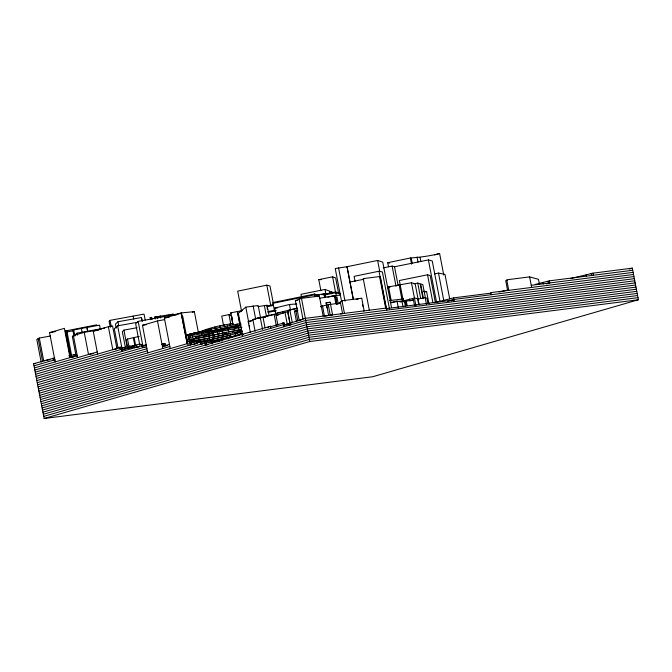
<?xml version="1.0" encoding="UTF-8"?>
<svg xmlns="http://www.w3.org/2000/svg" width="672" height="672" viewBox="0 0 672 672"><rect width="100%" height="100%" fill="white"/><g stroke="black" fill="none" stroke-linecap="round" stroke-linejoin="round"><path stroke-width="1.01" d="M327.046 307.868L326.189 302.744L330.137 302.24L332.573 314.882L330.557 315.26M87.738 331.514L86.948 327.398L73.727 329.927L72.988 330.826L67.057 331.918L66.041 333.161L70.4 355.799M87.654 331.615L86.948 327.398M70.157 356.009L65.344 331.002L96.76 324.828M130.032 348.004L130.712 347.248L133.291 346.76C134.77 345.022 142.901 342.023 142.103 346.55M119.482 348.701L120.733 347.374L121.136 349.482M145.194 320.09L144.043 314.101L110.032 320.359L109.099 321.334L110.25 327.314M173.3 314.941L138.155 321.384L135.677 323.778L139.826 345.307M137.071 327.701L123.925 330.103L122.338 331.607L125.412 347.575M75.222 334.807L77.003 333.152L104.555 328.112M142.111 320.939L141.414 317.503L117.953 321.754L115.458 324.055L116.239 328.104M164.556 319.645L157.492 320.939L142.422 325.324L146.546 324.576M146.521 346.601L36.439 378.479M146.924 348.709L36.842 380.579M147.336 350.809L37.254 382.687M147.739 352.918L142.464 325.29M137.096 322.35L117.642 325.828L114.316 328.751L117.961 347.642M139.188 336.428L127.52 339.032L126.244 340.141L127.537 346.844M128.386 346.962L129.251 346.214L136.861 345.408M101.069 329.288L84.244 332.371L73.374 335.53L72.332 336.395L76.205 356.504M133.577 346.895L134.434 346.189L121.708 349.877L124.732 349.49M260.518 317.646L258.182 305.542L245.784 307.146L238.358 313.303L242.634 335.488M50.543 335.992L39.32 338.058L36.809 339.452L41.185 362.2M361.343 298.511L361.729 298.225L364.157 310.867L363.779 311.144M339.738 302.392L342.006 300.737L361.729 298.225M201.785 331.086C211.63 327.104 222.356 325.214 232.856 323.509M211.621 341.132C221.878 338.856 232.546 337.453 242.18 333.119M296.495 321.712L294.47 311.178L297.864 310.17M289.943 322.568L287.692 310.901L289.825 309.876L297.066 308.65M320.628 306.55L328.222 304.643L340.536 303.08L342.56 313.614L340.654 313.975M267.725 327.44L270.396 326.248L270.799 328.348M299.242 320.678L295.386 300.67L301.484 298.334L319.326 296.066L323.182 316.075M300.174 320.267L302.98 319.024L299.124 299.015M317.814 296.738L319.326 296.066M200.642 341.662L229.807 335.261L242.155 331.506M336.63 304.046L340.536 303.08M241.794 334.782L243.272 334.186M285.163 324.761L305.34 318.343L386.459 308.036L387.181 308.658M286.138 324.946L290.598 323.173L283.601 325.198L284.39 325.643M240.87 323.442L211.394 329.078L189.202 334.236L191.276 334.043M277.914 325.198L276.041 315.47L284.978 312.337L288.078 311.867M404.342 301.493L413.448 299.897L414.557 305.634M410.592 300.787L413.448 299.897M403.981 300.712L414.431 298.049L417.572 298.628L418.681 304.366M277.074 313.673L265.558 316.588L263.122 317.89L265.054 327.894M277.376 315.126L276.99 313.118L297.562 308.003M55.205 361.914L49.568 332.64L64.378 328.348L70.014 357.63M97.633 354.068L93.215 331.111L108.377 326.718L112.56 325.937L116.978 348.894L112.795 349.675L108.377 326.718M170.26 348.592L164.38 318.049L181.171 313.186L187.228 343.694L181.171 313.186M570.881 278.494L592.964 273.16L632.318 268.153L638.4 299.754L372.742 376.732L44.142 418.496L33.6 363.728L54.76 357.899M34.003 365.837L54.802 359.814M69.602 355.522L76.39 354.446M34.415 367.945L77.23 355.538M34.818 370.054L97.23 351.96M434.591 254.957L439.606 253.504L443.755 275.024M35.221 372.154L120.733 347.374M120.834 347.903L129.352 346.744M35.624 374.262L121.607 349.348L129.662 348.323M36.036 376.37L142.758 345.442L146.404 344.98M188.152 334.513L186.295 335.051L188.227 334.698L190.252 345.223M165.127 343.745L161.994 344.316L165.127 343.745L165.53 345.845M169.445 344.375L162.397 346.424L167.42 345.5M240.895 324.794L207.9 331.615M240.45 325.895L219.064 330.725L187.984 336.126M188.21 337.84L241.945 327.247M37.657 384.796L169.856 346.483M203.784 341.586L206.8 340.712C200.332 342.224 192.805 339.553 186.824 341.586M188.026 339.612L209.11 336.034L241.601 329.171M194.216 339.083L221.726 333.304M38.06 386.904L187.916 343.476M206.287 341.737L196.636 341.838L189.848 343.123M188.983 341.384L207.211 338.428L242.189 330.851M211.529 337.554L225.338 334.488L224.935 332.38M38.464 389.004L200.155 342.149L214.242 340.813M208.622 340.242L230.513 335.286L230.11 333.178M38.875 391.112L204.893 343.006L219.836 341.082M236.636 335.572L240.66 334.404L240.257 332.296M39.278 393.221L270.396 326.248M217.636 341.821L219.652 341.242L214.309 341.099M270.497 326.768L283.198 323.089L283.987 323.534M282.685 323.568L284.138 323.148L284.542 325.256L283.349 324.593M39.682 395.329L283.5 324.668M40.093 397.429L305.743 320.452L634.343 278.687M40.496 399.538L306.146 322.552L634.746 280.795M40.9 401.646L306.558 324.66L635.158 282.904M41.303 403.754L306.961 326.768L635.561 285.004M41.714 405.854L307.364 328.877L635.964 287.112M42.118 407.963L307.776 330.977L636.376 289.22M42.521 410.071L308.179 333.085L636.779 291.329M42.932 412.18L308.582 335.194L637.182 293.429M43.336 414.28L308.986 337.302L637.585 295.537M43.739 416.388L309.397 339.402L637.997 297.646M490.904 293.143L453.6 297.881L434.255 302.753M447.392 301.35L453.902 299.46L633.94 276.578M44.142 418.496L309.8 341.51L638.4 299.754M451.214 300.796L454.003 299.989L386.56 308.557M535.256 284.424L549.352 280.854L632.722 270.262M546.42 283.895L549.755 282.962L549.352 280.854M629.294 269.035L632.318 268.153M212.705 341.082L235.628 335.857L235.225 333.757M391.49 302.803L395.38 301.736L404.284 300.703L405.392 306.44M401.377 301.501L404.284 300.703M150.444 319.67L150.352 317.562L151.662 317.436L152.048 319.46M155.165 319.066L154.778 317.041L173.342 314.135L170.839 314.782M173.023 315.034L181.499 312.866L194.368 311.674L198.4 332.598M192.377 312.186L194.368 311.674M255.108 331.229L252.84 319.477L260.282 317.646L265.448 317.318M250.278 332.228L248.203 321.46L252.916 320.309M275.831 314.084L274.68 308.095L289.439 304.5L296.738 303.954M327.81 297.251L334.874 295.554L340.628 295.168M235.679 330.918L240.442 329.801M499.12 292.034L507.595 290.102M208.866 331.682L234.62 326.726M234.595 333.018L239.232 331.993M434.641 273.899L438.497 273.076L444.982 274.386L449.719 298.981M200.441 331.968L193.889 333.362L211.495 329.599L205.523 330.859M234.536 327.634L238.501 326.794M195.955 333.589L207.799 331.086L208.202 333.194M209.807 331.598L240.971 325.03M218.946 330.935L223.726 329.927M388.508 266.792L387.719 262.693L410.348 257.998C420.109 257.258 429.862 256.057 439.606 253.504M390.256 302.627L397.043 301.207L402.116 302.072L403.032 306.86M273.269 303.038L269.976 285.953L266.809 285.155L237.695 291.144L241.567 311.245M389.525 309.053L382.385 271.958L379.008 271.219L354.11 276.352L355.102 281.501M341.662 301.888L335.236 268.523L347.063 266.708L377.622 260.45L382.771 262.164L391.532 307.658M383.107 267.918L392.12 266.07L394.523 266.767L428.392 259.913L432.239 260.963L440.059 301.602M318.931 295.361L314.588 294.034L272.866 302.551L274.487 310.976M273.008 303.29L314.731 294.773L318.2 295.831M233.125 324.912L230.731 312.85L242.147 310.632M316.436 295.193L323.854 293.672L325.189 294.084L325.777 297.15M266.776 306.012L273.42 304.651M321.88 294.756L335.622 291.95L340.082 293.311M232.781 323.946L231.126 315.328L228.959 314.597L221.735 316.075L223.574 325.651M266.918 306.743L273.554 305.39M323.98 295.1L335.765 292.69L340.225 294.05M267.876 311.648L275.05 310.178M391.272 300.93L388.567 286.894L411.466 282.736L415.153 283.786L419.202 304.836M387.341 287.818L389.08 287.465M268.019 312.388L276.217 310.708M413.986 283.861L417.732 283.088L420.16 283.886L422.932 298.301M233.05 329.641L234.973 329.246M507.251 280.325L505.705 280.644L507.553 290.212M320.914 290.741L318.772 279.644L332.59 276.847L335.639 277.914L338.554 293.042M330.07 293.118L329.692 291.144L325.004 289.43L300.98 294.319L301.543 297.276M435.33 302.24L430.206 275.596L427.535 274.789L399.361 280.518L403.091 300.082M424.578 292.009L426.594 291.598L428.954 303.87M231.823 331.724L233.755 331.338M417.32 299.225L425.158 297.629L426.964 298.208L427.888 302.996M329.339 292.177L331.38 291.774L333.001 292.522M350.028 282.005L363.854 279.25M207.799 331.086L185.606 335.362M203.02 335.664L212.226 333.824M193.704 338.806L194.116 340.914L198.912 340.2L209.513 338.134L209.11 336.034M201.894 341.645L207.614 340.536L207.211 338.428M326.105 303.005L330.137 302.24M401.318 299.292L403.326 298.914L403.88 301.829M86.856 327.499L99.574 325.147L100.363 329.263M93.215 331.111L98.23 330.179M164.38 318.049L169.31 317.142M49.82 359.68L43.705 360.805L39.32 338.058M93.45 353.581L88.502 354.488L84.244 332.371M142.859 345.82L146.513 345.148M49.568 332.64L55.742 331.523M356.202 299.435L358.26 299.065M195.812 336.983L200.962 336.05M257.947 306.659L267.07 305.18L269.01 315.269M130.813 347.777L131.813 347.6M185.438 335.471L187.471 335.118M188.387 334.95L193.922 333.976M320.704 306.81L322.694 306.466M188.387 338.234L190.319 337.898L189.916 335.79M287.692 310.901L289.422 310.607M294.47 311.178L297.52 310.666M319.452 298.25L334.345 295.747L335.882 303.727M141.616 318.268L142.279 321.292M295.386 300.67L297.452 300.325M335.16 297.226L336.941 296.923L338.285 303.912M68.762 355.824L70.694 355.513M208.186 344.652L205.296 345.106L204.893 343.006M190.487 339.654L192.352 339.368M276.041 315.47L278.116 315.16M73.584 355.06L76.692 354.589M202.574 343.972L200.558 344.257L200.155 342.149M389.416 300.594L403.326 298.914M119.129 348.382L122.102 347.978M276.99 313.118L280.82 312.623M379.579 276.536L385.669 308.137L386.501 308.742L380.419 277.15L379.579 276.536L363.241 278.62L369.323 310.212M150.049 317.646L151.662 317.436M154.778 317.041L159.919 316.386M167.118 315.47L169.176 315.21M173.099 315.143L177.173 314.63M65.344 331.002L67.351 330.742M539.414 284.113L538.49 279.325L529.612 276.889L506.73 279.804L508.754 290.329M531.233 285.314L633.125 272.37M633.536 274.478L490.804 292.614L491.207 294.722M223.742 332.968L225.817 332.707M117.113 347.6L120.868 347.13L121.145 348.533M116.609 348.205L117.214 348.13M228.589 333.959L226.514 334.219L226.111 332.119M139.205 346.912L136.475 347.264L136.072 345.156M144.984 347.315L143.17 347.55L138.155 321.384M189.462 341.586L191.537 341.317L191.134 339.217M74.063 356.899L71.333 357.244L70.93 355.135M55.171 359.999L53.348 360.234L52.945 358.126M33.6 363.728L35.683 363.468M195.224 344.173L191.587 344.635L191.176 342.527M321.376 279.611L318.772 279.644M248.203 321.46L251.168 321.208M274.68 308.095L277.754 307.843M273.991 314.395L256.721 318.31L260.761 317.999M252.84 319.477L255.713 319.284M423.52 291.228L426.594 291.598M403.922 301.518L405.468 301.795L406.207 305.626M387.719 262.693L389.743 263.088M388.567 286.894L389.945 287.288M282.946 322.484L284.138 323.148M230.731 312.85L231.311 313.597M239.887 324.223L237.376 311.489L239.694 323.249M592.964 273.16L593.368 275.268L591.587 275.671L591.175 273.563M586.144 275.024L586.421 276.427M548.033 281.207L548.436 283.315M543.001 282.66L543.27 284.071M529.612 276.889L531.636 287.423M453.6 297.881L454.314 301.568M438.497 273.076L443.831 300.745M428.392 259.913L436.615 302.585M427.535 274.789L432.86 302.45M420.084 257.552L420.874 261.652M425.401 297.956L422.822 284.567L420.647 283.928L423.419 298.351M425.158 297.629L426.451 304.332M417.043 256.964L418.026 262.088M417.732 283.088L420.706 298.536M411.222 258.166L412.205 263.29M410.348 257.998L411.533 264.146M411.466 282.736L415.909 305.701M409.508 299.032L409.878 300.947M406.249 300.896L407.173 305.684M402.62 298.754L403.183 301.669M399.101 284.735L401.999 299.771M394.523 266.767L398.042 285.054M392.12 266.07L396.026 286.39M397.043 301.207L398.336 307.91M377.622 260.45L379.764 271.572M386.459 308.036L386.862 310.136M379.008 271.219L386.148 308.314M362.468 304.34L362.838 306.289M347.063 266.708L353.363 299.334M346.954 266.557L353.186 298.914M338.579 267.851L345.005 301.207M342.006 300.737L344.434 313.37M335.622 291.95L336.319 295.571M332.59 276.847L335.698 292.984M337.067 304.256L335.53 296.276L334.127 296.512L335.185 296.016L336.722 303.996M334.874 295.554L335.261 297.562M331.38 291.774L331.775 293.815M328.222 304.643L330.254 315.176L324.492 316.226L322.468 305.693M325.004 289.43L325.954 294.361M326.189 302.744L328.616 315.386M323.854 293.672L324.643 297.763M314.588 294.034L315.101 296.696M301.484 298.334L309.8 341.51M295.823 310.514L297.856 321.048M289.439 304.5L290.59 310.489M289.825 309.876L292.261 322.51M290.497 322.644L290.9 324.752L289.926 325.122L289.523 323.014M287.616 311.48L289.867 323.14M284.978 312.337L287.23 324.005M282.71 311.43L283.088 313.429M283.886 323.005L284.29 325.114M283.198 323.089L283.903 326.777M274.075 314.068L276.385 326.071M266.809 285.155L270.682 305.256M267.103 307.709L267.473 309.624M264.356 305.516L266.49 316.613M260.282 317.646L262.55 329.389M253.142 305.878L255.671 318.99M245.784 307.146L248.892 323.282M249.278 325.298L249.665 327.323M241.508 333.48L241.777 334.883M239.753 329.683L240.156 331.783M238.4 326.357L238.812 328.465M237.166 324.064L237.569 326.172M237.569 332.119L237.838 333.522M235.234 325.962L235.536 327.541M236.334 332.388L236.603 333.791M231.874 316.512L232.243 318.461M234.318 329.028L234.721 331.136M232.327 331.33L232.596 332.732M228.959 314.597L230.798 324.173M230.017 323.912L230.286 325.315M229.807 335.261L230.21 337.369M228.522 330.204L228.925 332.312M227.346 325.903L227.749 328.003M227.842 328.516L228.253 330.624M228.438 337.596L228.707 338.999M224.389 324.937L224.792 327.046M222.298 330.994L222.709 333.102M223.028 334.782L223.44 336.89M219.904 325.836L220.307 327.936M221.13 337.184L221.936 341.208M219.064 330.725L219.332 332.128M219.316 339.57L219.584 340.973M216.796 328.062L217.199 330.162M217.392 332.002L217.804 334.11M214.805 326.97L215.477 330.548M214.141 334.572L214.544 336.68M212.839 331.514L213.251 333.623M212.05 331.086L212.36 332.665M212.36 333.463L212.772 335.563M211.394 329.078L211.798 331.178M212.243 336.974L212.646 339.074M209.773 328.432L210.042 329.834M211.579 340.738L211.848 342.149M211.63 341.939L212.041 344.047M210.336 339.368L210.613 340.78M205.733 331.346L206.002 332.758M205.741 334.782L206.144 336.89M206.203 341.284L206.606 343.392M201.592 333.766L201.995 335.866M200.533 339.73L200.936 341.83M198.5 338.092L198.912 340.2M198.332 340.973L198.61 342.376M195.67 336.689L196.081 338.797M196.308 340.721L197.047 343.938M193.788 332.842L194.057 334.244M193.544 340.763L193.813 342.166M192.318 335.437L192.721 337.546M192.368 340.847L192.637 342.25M190.109 333.908L190.378 335.311M182.734 316.319L188.328 345.576M181.499 312.866L182.65 318.847M186.908 341.544L187.312 343.652M160.264 315.89L160.658 317.915M163.069 344.005L163.472 346.114M157.349 316.646L157.744 318.671M157.492 320.939L162.809 348.524M150.352 317.562L150.738 319.595M141.532 344.459L141.935 346.567M133.14 316.109L133.72 319.099M134.081 337.352L135.736 345.971M133.375 337.966L134.854 345.626M134.324 345.66L134.736 347.768M132.88 345.752L133.157 347.164M129.251 346.214L129.52 347.617M127.52 339.032L128.99 346.693M123.925 330.103L127.193 347.063M117.953 321.754L118.734 325.794M117.642 325.828L122.044 348.692M121.304 347.768L122.01 351.456M110.032 320.359L111.182 326.34M81.421 328.415L82.135 332.632M77.003 333.152L77.398 335.202M73.727 329.927L74.911 336.101M72.988 330.826L73.979 335.966M73.374 335.53L77.633 357.638M67.057 331.918L71.618 355.589M65.713 330.59L70.526 355.597M38.144 338.394L42.529 361.141"/></g></svg>
